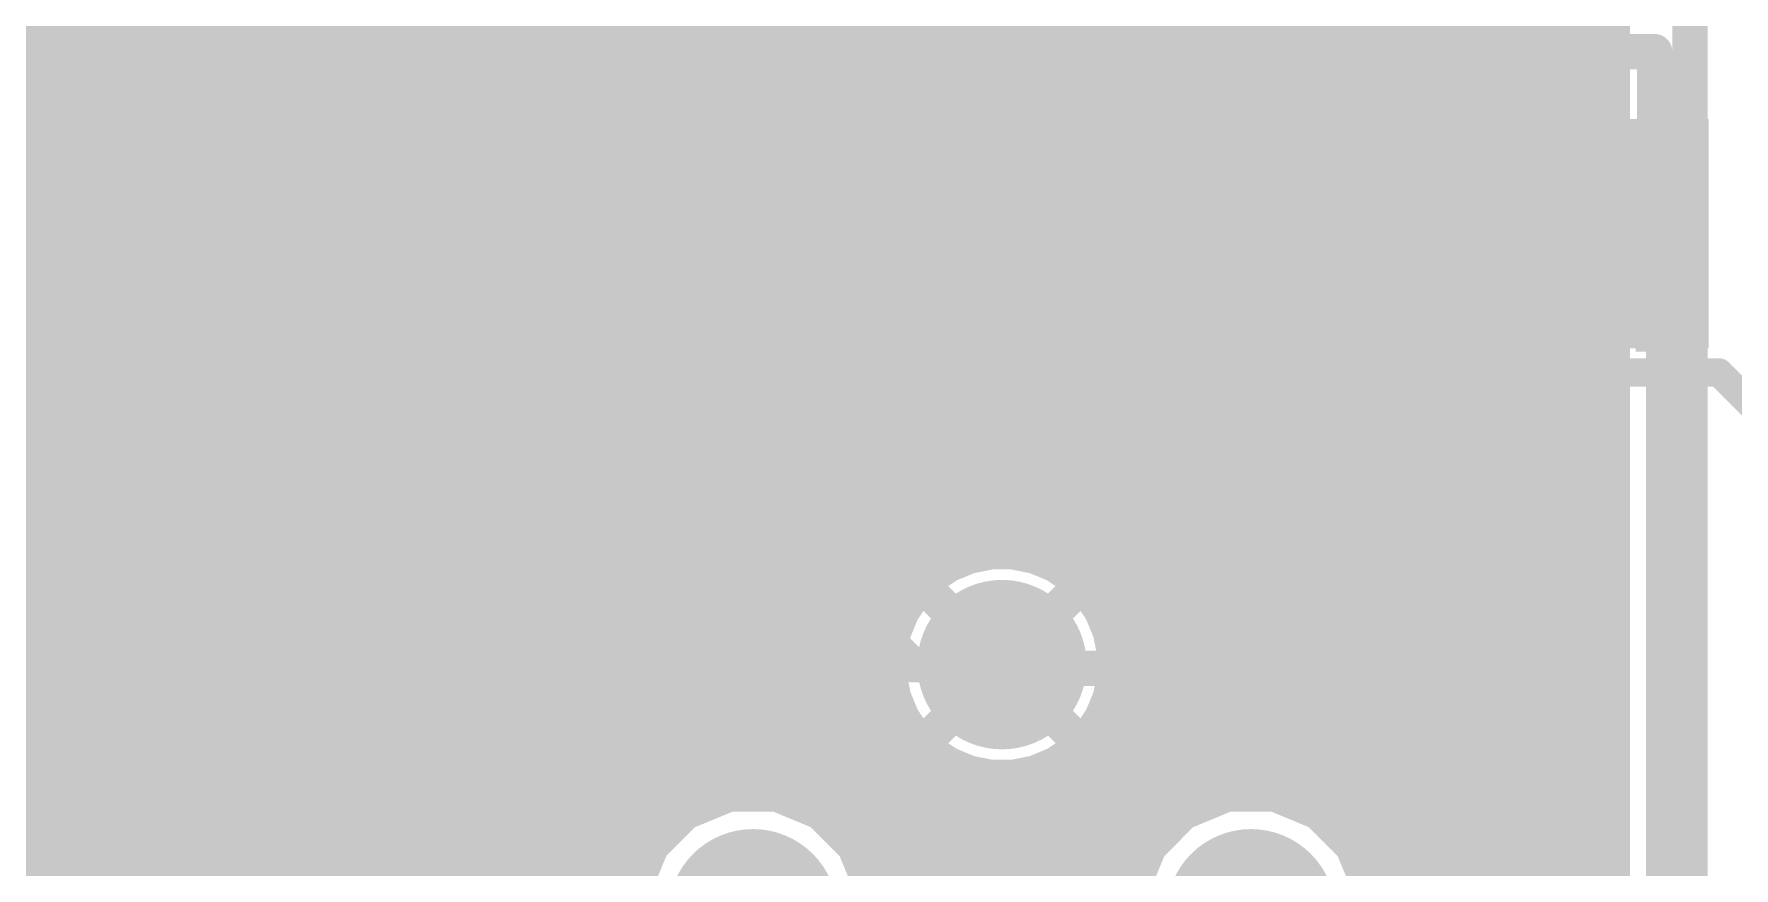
# Model space of a CAD drawing. Extents: x -0.3 to 61.8, y 0 to 38.4.
# Drawn here: x 22.22 to 34.48, y 19.52 to 25.53 of the extents above; entities that cross this region are included whole.
import ezdxf

# ---------------------------------------------------------------- set-up
doc = ezdxf.new("R2010")
doc.units = 0
for name, color, linetype in [('1', 22, 'CONTINUOUS'), ('16', 175, 'CONTINUOUS'), ('17', 82, 'CONTINUOUS'), ('21', 7, 'CONTINUOUS'), ('29', 253, 'CONTINUOUS'), ('30', 253, 'CONTINUOUS'), ('51', 53, 'CONTINUOUS')]:
    doc.layers.add(name, color=color, linetype=linetype)

# ---------------------------------------------------------------- blocks, each defined once
blk = doc.blocks.new('ROUNDP')
at = {"const_width": 0.5}
blk.add_lwpolyline([(0, -0.25, 1), (0, 0.25, 1), (0, -0.25)], format="xyb", dxfattribs=at)
blk = doc.blocks.new('RECT')
blk.add_solid([(-0.5, -0.5), (0.5, -0.5), (-0.5, 0.5), (0.5, 0.5)])

msp = doc.modelspace()

# ---------------------------------------------------------------- linework, layer by layer
at = {"layer": '1', "const_width": 0.254}
for points in [[(25.972, 25.4), (25.972, 25.844)], [(25.972, 24.088), (25.972, 25.4)], [(27.572, 25.4), (25.972, 25.4)], [(27.572, 24.088), (27.572, 25.4)], [(33.909, 25.4), (27.572, 25.4)], [(33.909, 24.088), (33.909, 25.4)], [(25.972, 24.088), (25.972, 22.035)], [(26.797, 24.063), (26.772, 24.088)], [(26.797, 22.733), (26.797, 24.063)], [(33.172, 24.088), (33.172, 22.123)], [(33.972, 24.088), (33.909, 24.088)], [(33.972, 24.088), (33.972, 18.5689)], [(28.5479, 20.9821), (26.797, 22.733)], [(33.172, 22.123), (32.004, 20.955)], [(25.972, 22.035), (25.273, 21.336)], [(24.172, 21.488), (25.121, 21.488)], [(25.121, 21.488), (25.273, 21.336)], [(25.273, 21.336), (25.4, 21.209)], [(25.4, 21.209), (25.4, 17.78)], [(29.201, 20.9821), (28.5479, 20.9821)], [(29.228, 20.955), (29.201, 20.9821)], [(32.004, 20.955), (29.228, 20.955)], [(22.606, 20.32), (22.987, 20.701)], [(22.987, 20.701), (24.159, 20.701)], [(24.159, 20.701), (24.172, 20.688)], [(20.32, 20.32), (22.606, 20.32)], [(24.096, 19.812), (24.172, 19.888)], [(21.717, 19.812), (24.096, 19.812)]]:
    msp.add_lwpolyline(points, dxfattribs=at)
at = {"layer": '1', "const_width": 0.127}
for points in [[(26.0355, 25.4, 1), (25.9085, 25.4)], [(25.972, 25.4635, 1), (25.972, 25.3365)], [(27.6355, 25.4, 1), (27.5085, 25.4)], [(27.572, 25.4635, 1), (27.572, 25.3365)], [(27.572, 25.3365, 1), (27.572, 25.4635)], [(33.9725, 25.4, 1), (33.8455, 25.4)], [(33.909, 25.3365, 1), (33.909, 25.4635)], [(25.9085, 25.4, 1), (26.0355, 25.4)], [(26.0355, 24.088, 1), (25.9085, 24.088)], [(26.8169, 24.1329, 1), (26.7271, 24.0431)], [(26.8605, 24.063, 1), (26.7335, 24.063)], [(26.7521, 24.0181, 1), (26.8419, 24.1079)], [(33.2355, 24.088, 1), (33.1085, 24.088)], [(33.909, 24.1515, 1), (33.909, 24.0245)], [(34.0355, 24.088, 1), (33.9085, 24.088)], [(33.972, 24.0245, 1), (33.972, 24.1515)], [(25.9085, 24.088, 1), (26.0355, 24.088)], [(27.5085, 24.088, 1), (27.6355, 24.088)], [(33.8455, 24.088, 1), (33.9725, 24.088)], [(26.8419, 22.7779, 1), (26.7521, 22.6881)], [(26.7335, 22.733, 1), (26.8605, 22.733)], [(33.2169, 22.0781, 1), (33.1271, 22.1679)], [(25.9085, 22.035, 1), (26.0355, 22.035)], [(26.0169, 21.9901, 1), (25.9271, 22.0799)], [(33.1085, 22.123, 1), (33.2355, 22.123)], [(24.172, 21.5515, 1), (24.172, 21.4245)], [(25.1659, 21.5329, 1), (25.0761, 21.4431)], [(25.121, 21.4245, 1), (25.121, 21.5515)], [(25.3179, 21.3809, 1), (25.2281, 21.2911)], [(25.2281, 21.3809, 1), (25.3179, 21.2911)], [(25.2281, 21.2911, 1), (25.3179, 21.3809)], [(25.4635, 21.209, 1), (25.3365, 21.209)], [(25.3551, 21.1641, 1), (25.4449, 21.2539)], [(28.5479, 21.0456, 1), (28.5479, 20.9186)], [(28.503, 20.9372, 1), (28.5928, 21.027)], [(29.2459, 21.027, 1), (29.1561, 20.9372)], [(29.201, 20.9186, 1), (29.201, 21.0456)], [(29.228, 21.0185, 1), (29.228, 20.8915)], [(29.1831, 20.9101, 1), (29.273, 20.9999)], [(31.9591, 20.9999, 1), (32.0489, 20.9101)], [(32.004, 20.8915, 1), (32.004, 21.0185)], [(22.987, 20.7645, 1), (22.987, 20.6375)], [(23.0319, 20.6561, 1), (22.9421, 20.7459)], [(24.2039, 20.7459, 1), (24.1141, 20.6561)], [(24.1271, 20.6431, 1), (24.2169, 20.7329)], [(24.159, 20.6375, 1), (24.159, 20.7645)], [(22.5611, 20.3649, 1), (22.6509, 20.2751)], [(22.606, 20.2565, 1), (22.606, 20.3835)], [(24.2169, 19.8431, 1), (24.1271, 19.9329)], [(24.0511, 19.8569, 1), (24.1409, 19.7671)], [(24.096, 19.7485, 1), (24.096, 19.8755)]]:
    msp.add_lwpolyline(points, format="xyb", dxfattribs=at)
at = {"layer": '16', "const_width": 0.254}
for points in [[(34.163, 31.877), (34.163, 11.176)], [(33.6042, 31.6455), (33.6042, 17.6884)], [(4.318, 25.654), (33.6042, 25.654)], [(4.318, 25.4), (33.6042, 25.4)], [(4.318, 25.146), (33.6042, 25.146)], [(4.318, 24.892), (33.6042, 24.892)], [(10.5674, 24.638), (33.6042, 24.638)], [(10.9465, 24.384), (33.6042, 24.384)], [(11.2005, 24.13), (33.6042, 24.13)], [(11.4032, 23.876), (33.6042, 23.876)], [(11.5084, 23.622), (33.6042, 23.622)], [(11.6136, 23.368), (33.6042, 23.368)], [(11.684, 23.114), (33.6042, 23.114)], [(11.684, 22.86), (33.6042, 22.86)], [(11.684, 22.606), (33.6042, 22.606)], [(11.6767, 22.352), (33.6042, 22.352)], [(11.5715, 22.098), (33.6042, 22.098)], [(11.4663, 21.844), (33.6042, 21.844)], [(28.816, 21.7024), (28.6828, 21.6134)], [(28.9639, 21.7636), (28.816, 21.7024)], [(29.1209, 21.7949), (28.9639, 21.7636)], [(29.281, 21.7949), (29.1209, 21.7949)], [(29.4381, 21.7636), (29.281, 21.7949)], [(29.586, 21.7024), (29.4381, 21.7636)], [(29.7191, 21.6134), (29.586, 21.7024)], [(20.8381, 21.59), (28.6594, 21.59)], [(28.6828, 21.6134), (28.6262, 21.5568)], [(29.7757, 21.5568), (29.7191, 21.6134)], [(29.7425, 21.59), (33.6042, 21.59)], [(28.5696, 21.5002), (28.4807, 21.3671)], [(28.6262, 21.5568), (28.5696, 21.5002)], [(28.6262, 21.5568), (29.201, 20.9821)], [(29.2009, 20.9821), (28.6262, 21.5568)], [(29.7757, 21.5568), (29.201, 20.9821)], [(29.201, 20.9821), (29.7757, 21.5568)], [(29.8323, 21.5002), (29.7757, 21.5568)], [(29.9213, 21.3671), (29.8323, 21.5002)], [(21.2437, 21.336), (28.4678, 21.336)], [(28.4807, 21.3671), (28.4194, 21.2192)], [(28.847, 21.336), (28.8471, 21.336)], [(29.5549, 21.336), (29.5549, 21.336)], [(29.9825, 21.2192), (29.9213, 21.3671)], [(29.9341, 21.336), (33.6042, 21.336)], [(28.4194, 21.2192), (28.3882, 21.0621)], [(30.0138, 21.0621), (29.9825, 21.2192)], [(21.489, 21.082), (28.3921, 21.082)], [(28.3882, 21.0621), (28.3882, 20.902)], [(28.6262, 20.4073), (29.2009, 20.9821)], [(29.201, 20.982), (28.6262, 20.4073)], [(29.101, 21.082), (29.1011, 21.082)], [(29.201, 20.9821), (29.2009, 20.9821)], [(29.2009, 20.9821), (29.201, 20.982)], [(29.201, 20.982), (29.201, 20.9821)], [(29.201, 20.9821), (29.7757, 20.4073)], [(29.201, 20.9821), (29.201, 20.9821)], [(29.7757, 20.4073), (29.201, 20.982)], [(29.3009, 21.082), (29.3009, 21.082)], [(30.0098, 21.082), (33.6042, 21.082)], [(30.0138, 20.902), (30.0138, 21.0621)], [(28.3882, 20.902), (28.4194, 20.745)], [(29.9825, 20.745), (30.0138, 20.902)], [(21.5942, 20.828), (28.4029, 20.828)], [(28.4194, 20.745), (28.4807, 20.5971)], [(29.0469, 20.828), (29.0469, 20.828)], [(29.355, 20.828), (29.3551, 20.828)], [(29.9213, 20.5971), (29.9825, 20.745)], [(29.999, 20.828), (33.6042, 20.828)], [(28.4807, 20.5971), (28.5696, 20.4639)], [(29.8323, 20.4639), (29.9213, 20.5971)], [(21.6916, 20.574), (28.4961, 20.574)], [(28.7929, 20.574), (28.7929, 20.574)], [(29.609, 20.574), (29.6091, 20.574)], [(29.9059, 20.574), (33.6042, 20.574)], [(28.5696, 20.4639), (28.6262, 20.4073)], [(28.6262, 20.4073), (28.6828, 20.3507)], [(28.6828, 20.3507), (28.816, 20.2618)], [(29.586, 20.2618), (29.7191, 20.3507)], [(29.7191, 20.3507), (29.7757, 20.4073)], [(29.7757, 20.4073), (29.8323, 20.4639)], [(21.6916, 20.32), (28.7288, 20.32)], [(28.816, 20.2618), (28.9639, 20.2005)], [(29.4381, 20.2005), (29.586, 20.2618)], [(29.6731, 20.32), (33.6042, 20.32)], [(28.9639, 20.2005), (29.1209, 20.1693)], [(29.1209, 20.1693), (29.281, 20.1693)], [(29.281, 20.1693), (29.4381, 20.2005)], [(21.6916, 20.066), (33.6042, 20.066)], [(27.2331, 20.0496), (26.9157, 19.9181)], [(27.5767, 20.0496), (27.2331, 20.0496)], [(27.8941, 19.9181), (27.5767, 20.0496)], [(30.8252, 20.0496), (30.5078, 19.9181)], [(31.1688, 20.0496), (30.8252, 20.0496)], [(31.4862, 19.9181), (31.1688, 20.0496)], [(26.9157, 19.9181), (26.6728, 19.6752)], [(28.137, 19.6752), (27.8941, 19.9181)], [(30.5078, 19.9181), (30.2649, 19.6752)], [(31.7292, 19.6752), (31.4862, 19.9181)], [(21.5942, 19.812), (26.8096, 19.812)], [(28.0003, 19.812), (30.4017, 19.812)], [(31.5924, 19.812), (33.6042, 19.812)], [(26.6728, 19.6752), (26.5413, 19.3578)], [(28.2685, 19.3578), (28.137, 19.6752)], [(30.2649, 19.6752), (30.1334, 19.3578)], [(31.8606, 19.3578), (31.7292, 19.6752)], [(21.489, 19.558), (26.6242, 19.558)], [(28.1856, 19.558), (30.2164, 19.558)], [(31.7777, 19.558), (33.6042, 19.558)]]:
    msp.add_lwpolyline(points, dxfattribs=at)
at = {"layer": '16', "const_width": 0.127}
for points in [[(33.6042, 25.5905, 1), (33.6042, 25.7175)], [(33.6042, 25.3365, 1), (33.6042, 25.4635)], [(33.6042, 25.0825, 1), (33.6042, 25.2095)], [(33.6042, 24.8285, 1), (33.6042, 24.9555)], [(33.6042, 24.5745, 1), (33.6042, 24.7015)], [(33.6042, 24.3205, 1), (33.6042, 24.4475)], [(33.6042, 24.0665, 1), (33.6042, 24.1935)], [(33.6042, 23.8125, 1), (33.6042, 23.9395)], [(33.6042, 23.5585, 1), (33.6042, 23.6855)], [(33.6042, 23.3045, 1), (33.6042, 23.4315)], [(33.6042, 23.0505, 1), (33.6042, 23.1775)], [(33.6042, 22.7965, 1), (33.6042, 22.9235)], [(33.6042, 22.5425, 1), (33.6042, 22.6695)], [(33.6042, 22.2885, 1), (33.6042, 22.4155)], [(33.6042, 22.0345, 1), (33.6042, 22.1615)], [(33.6042, 21.7805, 1), (33.6042, 21.9075)], [(28.8512, 21.6496, 1), (28.7807, 21.7552)], [(28.9515, 21.8259, 1), (28.9763, 21.7014)], [(28.9882, 21.705, 1), (28.9396, 21.8223)], [(29.1209, 21.8584, 1), (29.1209, 21.7314)], [(29.1333, 21.7326, 1), (29.1085, 21.8572)], [(29.2934, 21.8572, 1), (29.2686, 21.7326)], [(29.281, 21.7314, 1), (29.281, 21.8584)], [(29.4624, 21.8223, 1), (29.4138, 21.705)], [(29.4257, 21.7014, 1), (29.4504, 21.8259)], [(29.6213, 21.7552, 1), (29.5507, 21.6496)], [(28.6476, 21.6662, 1), (28.7181, 21.5606)], [(28.7277, 21.5685, 1), (28.6379, 21.6583)], [(28.6594, 21.5265, 1), (28.6594, 21.6535)], [(28.7917, 21.761, 1), (28.8403, 21.6437)], [(29.5617, 21.6437, 1), (29.6103, 21.761)], [(29.764, 21.6583, 1), (29.6742, 21.5685)], [(29.7425, 21.6535, 1), (29.7425, 21.5265)], [(29.6838, 21.5606, 1), (29.7544, 21.6662)], [(33.6042, 21.5265, 1), (33.6042, 21.6535)], [(28.5247, 21.5451, 1), (28.6145, 21.4553)], [(28.6224, 21.4649, 1), (28.5168, 21.5355)], [(28.6711, 21.6017, 1), (28.5813, 21.5119)], [(28.6711, 21.6017, 1), (28.5813, 21.5119)], [(28.5813, 21.6017, 1), (28.6711, 21.5119)], [(28.6711, 21.5119, 1), (28.5813, 21.6017)], [(29.8206, 21.6017, 1), (29.7308, 21.5119)], [(29.8206, 21.5119, 1), (29.7308, 21.6017)], [(29.8206, 21.5119, 1), (29.7308, 21.6017)], [(29.7308, 21.5119, 1), (29.8206, 21.6017)], [(29.8851, 21.5355, 1), (29.7795, 21.4649)], [(29.7874, 21.4553, 1), (29.8772, 21.5451)], [(28.4279, 21.4024, 1), (28.5335, 21.3318)], [(28.5393, 21.3428, 1), (28.422, 21.3914)], [(28.4678, 21.2725, 1), (28.4678, 21.3995)], [(28.847, 21.3995, 1), (28.847, 21.2725)], [(28.8471, 21.2725, 1), (28.8471, 21.3995)], [(29.5549, 21.3995, 1), (29.5549, 21.2725)], [(29.5549, 21.2725, 1), (29.5549, 21.3995)], [(29.9799, 21.3914, 1), (29.8626, 21.3428)], [(29.8685, 21.3318, 1), (29.9741, 21.4024)], [(29.9341, 21.3995, 1), (29.9341, 21.2725)], [(33.6042, 21.2725, 1), (33.6042, 21.3995)], [(28.4817, 21.2068, 1), (28.3571, 21.2315)], [(30.0448, 21.2315, 1), (29.9203, 21.2068)], [(28.3607, 21.2435, 1), (28.4781, 21.1949)], [(29.9239, 21.1949, 1), (30.0412, 21.2435)], [(28.4517, 21.0621, 1), (28.3247, 21.0621)], [(28.3259, 21.0745, 1), (28.4505, 21.0497)], [(28.3921, 21.0185, 1), (28.3921, 21.1455)], [(29.101, 21.1455, 1), (29.101, 21.0185)], [(29.1011, 21.0185, 1), (29.1011, 21.1455)], [(29.2458, 21.027, 1), (29.156, 20.9372)], [(29.156, 21.027, 1), (29.2458, 20.9372)], [(29.2459, 21.027, 1), (29.1561, 20.9372)], [(29.2459, 21.027, 1), (29.1561, 20.9372)], [(29.2459, 21.0269, 1), (29.1561, 20.9371)], [(29.1561, 21.027, 1), (29.2459, 20.9372)], [(29.1561, 21.027, 1), (29.2459, 20.9372)], [(29.1561, 21.0269, 1), (29.2459, 20.9371)], [(29.2458, 20.9372, 1), (29.156, 21.027)], [(29.156, 20.9372, 1), (29.2458, 21.027)], [(29.2459, 20.9372, 1), (29.1561, 21.027)], [(29.2459, 20.9372, 1), (29.1561, 21.027)], [(29.2459, 20.9371, 1), (29.1561, 21.0269)], [(29.1561, 20.9372, 1), (29.2459, 21.027)], [(29.1561, 20.9372, 1), (29.2459, 21.027)], [(29.1561, 20.9371, 1), (29.2459, 21.0269)], [(29.3009, 21.1455, 1), (29.3009, 21.0185)], [(29.3009, 21.0185, 1), (29.3009, 21.1455)], [(30.0098, 21.1455, 1), (30.0098, 21.0185)], [(30.0773, 21.0621, 1), (29.9503, 21.0621)], [(29.9515, 21.0497, 1), (30.0761, 21.0745)], [(33.6042, 21.0185, 1), (33.6042, 21.1455)], [(28.4505, 20.9144, 1), (28.3259, 20.8896)], [(30.0761, 20.8896, 1), (29.9515, 20.9144)], [(28.3247, 20.902, 1), (28.4517, 20.902)], [(28.4781, 20.7693, 1), (28.3607, 20.7207)], [(28.4029, 20.7645, 1), (28.4029, 20.8915)], [(29.0469, 20.8915, 1), (29.0469, 20.7645)], [(29.0469, 20.7645, 1), (29.0469, 20.8915)], [(29.355, 20.8915, 1), (29.355, 20.7645)], [(29.3551, 20.7645, 1), (29.3551, 20.8915)], [(30.0412, 20.7207, 1), (29.9239, 20.7693)], [(29.999, 20.8915, 1), (29.999, 20.7645)], [(29.9503, 20.902, 1), (30.0773, 20.902)], [(33.6042, 20.7645, 1), (33.6042, 20.8915)], [(28.3571, 20.7326, 1), (28.4817, 20.7574)], [(28.5335, 20.6323, 1), (28.4279, 20.5618)], [(29.9741, 20.5618, 1), (29.8685, 20.6323)], [(29.9203, 20.7574, 1), (30.0448, 20.7326)], [(28.422, 20.5728, 1), (28.5393, 20.6214)], [(28.4961, 20.5105, 1), (28.4961, 20.6375)], [(28.7929, 20.6375, 1), (28.7929, 20.5105)], [(28.7929, 20.5105, 1), (28.7929, 20.6375)], [(29.609, 20.6375, 1), (29.609, 20.5105)], [(29.6091, 20.5105, 1), (29.6091, 20.6375)], [(29.9059, 20.6375, 1), (29.9059, 20.5105)], [(29.8626, 20.6214, 1), (29.9799, 20.5728)], [(33.6042, 20.5105, 1), (33.6042, 20.6375)], [(28.6145, 20.5088, 1), (28.5247, 20.419)], [(28.5168, 20.4287, 1), (28.6224, 20.4992)], [(28.6711, 20.4522, 1), (28.5813, 20.3624)], [(28.5813, 20.4522, 1), (28.6711, 20.3624)], [(28.5813, 20.4522, 1), (28.6711, 20.3624)], [(28.5813, 20.3624, 1), (28.6711, 20.4522)], [(28.7181, 20.4035, 1), (28.6476, 20.2979)], [(29.7544, 20.2979, 1), (29.6838, 20.4035)], [(29.7308, 20.4522, 1), (29.8206, 20.3624)], [(29.8206, 20.3624, 1), (29.7308, 20.4522)], [(29.7308, 20.3624, 1), (29.8206, 20.4522)], [(29.7308, 20.3624, 1), (29.8206, 20.4522)], [(29.7795, 20.4992, 1), (29.8851, 20.4287)], [(29.8772, 20.419, 1), (29.7874, 20.5088)], [(28.6379, 20.3058, 1), (28.7277, 20.3956)], [(28.7288, 20.2565, 1), (28.7288, 20.3835)], [(28.8403, 20.3204, 1), (28.7917, 20.2031)], [(28.7807, 20.209, 1), (28.8512, 20.3146)], [(29.5507, 20.3146, 1), (29.6213, 20.209)], [(29.6103, 20.2031, 1), (29.5617, 20.3204)], [(29.6731, 20.3835, 1), (29.6731, 20.2565)], [(29.6742, 20.3956, 1), (29.764, 20.3058)], [(33.6042, 20.2565, 1), (33.6042, 20.3835)], [(28.9763, 20.2628, 1), (28.9515, 20.1382)], [(28.9396, 20.1418, 1), (28.9882, 20.2592)], [(29.1209, 20.2328, 1), (29.1209, 20.1058)], [(29.1085, 20.107, 1), (29.1333, 20.2316)], [(29.2686, 20.2316, 1), (29.2934, 20.107)], [(29.281, 20.1058, 1), (29.281, 20.2328)], [(29.4138, 20.2592, 1), (29.4624, 20.1418)], [(29.4504, 20.1382, 1), (29.4257, 20.2628)], [(27.2331, 20.1131, 1), (27.2331, 19.9861)], [(27.2574, 19.991, 1), (27.2088, 20.1083)], [(27.601, 20.1083, 1), (27.5524, 19.991)], [(27.5767, 19.9861, 1), (27.5767, 20.1131)], [(30.8252, 20.1131, 1), (30.8252, 19.9861)], [(30.8495, 19.991, 1), (30.8009, 20.1083)], [(31.1931, 20.1083, 1), (31.1445, 19.991)], [(31.1688, 19.9861, 1), (31.1688, 20.1131)], [(33.6042, 20.0025, 1), (33.6042, 20.1295)], [(26.8914, 19.9768, 1), (26.94, 19.8595)], [(26.9606, 19.8732, 1), (26.8708, 19.963)], [(27.939, 19.963, 1), (27.8492, 19.8732)], [(27.8698, 19.8595, 1), (27.9184, 19.9768)], [(30.4835, 19.9768, 1), (30.5321, 19.8595)], [(30.5527, 19.8732, 1), (30.4629, 19.963)], [(31.5311, 19.963, 1), (31.4413, 19.8732)], [(31.4619, 19.8595, 1), (31.5105, 19.9768)], [(26.8096, 19.7485, 1), (26.8096, 19.8755)], [(28.0003, 19.8755, 1), (28.0003, 19.7485)], [(30.4017, 19.7485, 1), (30.4017, 19.8755)], [(31.5924, 19.8755, 1), (31.5924, 19.7485)], [(33.6042, 19.7485, 1), (33.6042, 19.8755)], [(26.6279, 19.7201, 1), (26.7177, 19.6303)], [(26.7315, 19.6509, 1), (26.6141, 19.6995)], [(28.1957, 19.6995, 1), (28.0784, 19.6509)], [(28.0921, 19.6303, 1), (28.1819, 19.7201)], [(30.22, 19.7201, 1), (30.3098, 19.6303)], [(30.3236, 19.6509, 1), (30.2062, 19.6995)], [(31.7878, 19.6995, 1), (31.6705, 19.6509)], [(31.6842, 19.6303, 1), (31.7741, 19.7201)], [(26.6242, 19.4945, 1), (26.6242, 19.6215)], [(28.1856, 19.6215, 1), (28.1856, 19.4945)], [(30.2164, 19.4945, 1), (30.2164, 19.6215)], [(31.7777, 19.6215, 1), (31.7777, 19.4945)], [(33.6042, 19.4945, 1), (33.6042, 19.6215)]]:
    msp.add_lwpolyline(points, format="xyb", dxfattribs=at)
at = {"layer": '21', "const_width": 0.2032}
for points in [[(25.172, 22.688), (25.572, 23.088)], [(25.572, 23.088), (34.372, 23.088)], [(34.372, 23.088), (34.772, 22.688)], [(25.172, 13.888), (25.172, 22.688)]]:
    msp.add_lwpolyline(points, dxfattribs=at)
at = {"layer": '21'}
for points, const_width in [([(25.572, 23.1388, 1), (25.572, 23.0372)], 0.1016), ([(25.6079, 23.0521, 1), (25.5361, 23.1239)], 0.1016), ([(34.4079, 23.1239, 1), (34.3361, 23.0521)], 0.1016), ([(34.372, 23.0372, 1), (34.372, 23.1388)], 0.1016), ([(25.2228, 22.688, 1), (25.1212, 22.688)], 0.1016), ([(25.1361, 22.7239, 1), (25.2079, 22.6521)], 0.1016), ([(25.972, 22.0053, 1), (25.972, 22.5707, 1), (25.972, 22.0053)], 0.254)]:
    msp.add_lwpolyline(points, format="xyb", dxfattribs=dict(at, const_width=const_width))
at = {"layer": '30', "const_width": 0.6107}
for points in [[(29.201, 20.6767, 1), (29.201, 21.2874, 1), (29.201, 20.6767)], [(27.4049, 18.8807, 1), (27.4049, 19.4914, 1), (27.4049, 18.8807)], [(30.997, 18.8807, 1), (30.997, 19.4914, 1), (30.997, 18.8807)]]:
    msp.add_lwpolyline(points, format="xyb", dxfattribs=at)

# ---------------------------------------------------------------- block references
at = {"layer": '1'}
for p, xscale, yscale in [((25.972, 24.088), 0.5, 1.5), ((26.772, 24.088), 0.5, 1.5), ((27.572, 24.088), 0.5, 1.5), ((28.372, 24.088), 0.5, 1.5), ((29.172, 24.088), 0.5, 1.5), ((29.972, 24.088), 0.5, 1.5), ((30.772, 24.088), 0.5, 1.5), ((31.572, 24.088), 0.5, 1.5), ((32.372, 24.088), 0.5, 1.5), ((33.172, 24.088), 0.5, 1.5), ((33.972, 24.088), 0.5, 1.5), ((24.172, 22.288), 1.5, 0.5), ((24.172, 21.488), 1.5, 0.5), ((24.172, 20.688), 1.5, 0.5), ((24.172, 19.888), 1.5, 0.5)]:
    msp.add_blockref('RECT', p, dxfattribs=dict(at, xscale=xscale, yscale=yscale))
at = {"layer": '17', "xscale": 0.8636, "yscale": 0.8636, "rotation": 135}
for p in [(29.201, 20.9821), (29.201, 20.9821), (27.4049, 19.186), (27.4049, 19.186), (30.997, 19.186), (30.997, 19.186)]:
    msp.add_blockref('ROUNDP', p, dxfattribs=at)
at = {"layer": '29'}
for p, xscale, yscale in [((25.972, 24.088), 0.6524, 1.6524), ((26.772, 24.088), 0.6524, 1.6524), ((27.572, 24.088), 0.6524, 1.6524), ((28.372, 24.088), 0.6524, 1.6524), ((29.172, 24.088), 0.6524, 1.6524), ((29.972, 24.088), 0.6524, 1.6524), ((30.772, 24.088), 0.6524, 1.6524), ((31.572, 24.088), 0.6524, 1.6524), ((32.372, 24.088), 0.6524, 1.6524), ((33.172, 24.088), 0.6524, 1.6524), ((33.972, 24.088), 0.6524, 1.6524), ((24.172, 22.288), 1.6524, 0.6524), ((24.172, 21.488), 1.6524, 0.6524), ((24.172, 20.688), 1.6524, 0.6524), ((24.172, 19.888), 1.6524, 0.6524)]:
    msp.add_blockref('RECT', p, dxfattribs=dict(at, xscale=xscale, yscale=yscale))
at = {"layer": '51'}
for p, xscale, yscale in [((25.972, 23.8131), 0.3998, 1.1501), ((26.772, 23.8131), 0.4, 1.1501), ((27.5721, 23.8131), 0.4, 1.1501), ((28.372, 23.8131), 0.4001, 1.1501), ((29.1721, 23.8131), 0.4001, 1.1501), ((29.972, 23.8131), 0.3998, 1.1501), ((30.772, 23.8131), 0.4001, 1.1501), ((31.5721, 23.8131), 0.4001, 1.1501), ((32.3719, 23.8131), 0.4, 1.1501), ((33.172, 23.8131), 0.4, 1.1501), ((33.972, 23.8131), 0.3998, 1.1501), ((24.447, 22.288), 1.1501, 0.3998), ((24.447, 21.488), 1.1501, 0.4), ((24.447, 20.6879), 1.1501, 0.4), ((24.447, 19.888), 1.1501, 0.4001)]:
    msp.add_blockref('RECT', p, dxfattribs=dict(at, xscale=xscale, yscale=yscale))

doc.saveas('drawing.dxf')
